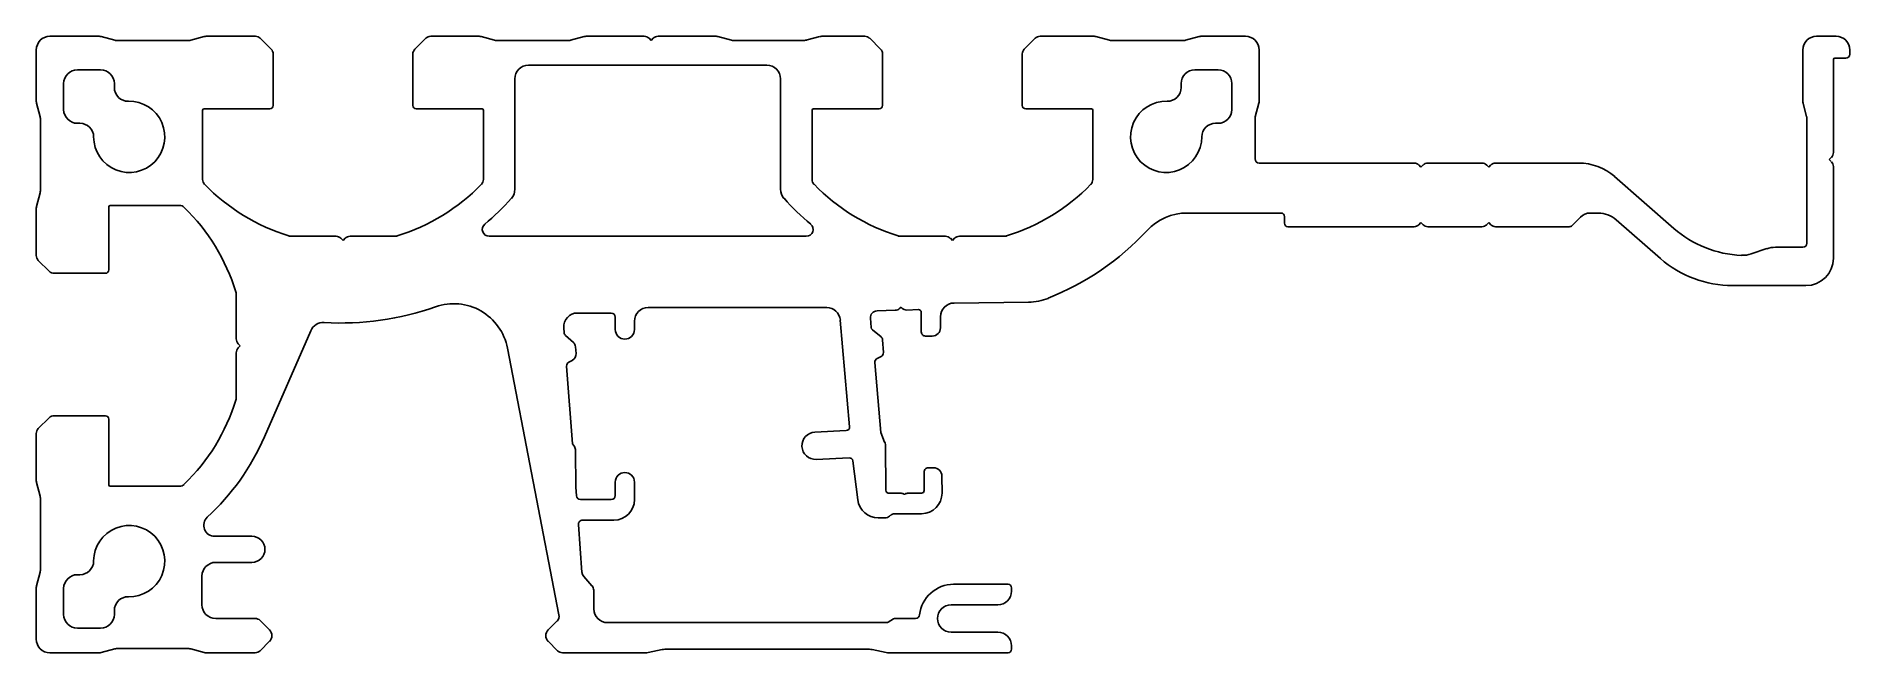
# Model space of a CAD drawing. Extents: x 2649 to 2782, y 1386 to 1431.
import ezdxf

# ---------------------------------------------------------------- set-up
doc = ezdxf.new("R2010")
doc.units = 0
doc.layers.get('0').update_dxf_attribs({"linetype": 'CONTINUOUS'})

msp = doc.modelspace()

# ---------------------------------------------------------------- linework, layer by layer
for p, q in [((2650.22, 1430.86), (2653.82, 1430.86)), ((2653.95, 1430.85), (2654.95, 1430.58)), ((2655.08, 1430.56), (2660.37, 1430.56)), ((2660.5, 1430.58), (2661.49, 1430.85)), ((2661.62, 1430.86), (2665.22, 1430.86)), ((2665.58, 1430.72), (2666.37, 1429.92)), ((2676.87, 1429.92), (2677.66, 1430.72)), ((2678.02, 1430.86), (2681.57, 1430.86)), ((2681.7, 1430.85), (2682.69, 1430.58)), ((2682.82, 1430.56), (2688.12, 1430.56)), ((2688.24, 1430.58), (2689.24, 1430.85)), ((2689.37, 1430.86), (2693.61, 1430.86)), ((2693.97, 1430.72), (2694.12, 1430.56)), ((2694.12, 1430.56), (2694.27, 1430.72)), ((2694.63, 1430.86), (2698.87, 1430.86)), ((2699, 1430.85), (2699.99, 1430.58)), ((2700.12, 1430.56), (2705.26, 1430.56)), ((2705.52, 1430.6), (2706.45, 1430.85)), ((2706.58, 1430.86), (2709.72, 1430.86)), ((2710.08, 1430.72), (2710.87, 1429.92)), ((2721.37, 1429.92), (2722.16, 1430.72)), ((2722.52, 1430.86), (2726.47, 1430.86)), ((2726.6, 1430.85), (2727.59, 1430.58)), ((2727.72, 1430.56), (2733.02, 1430.56)), ((2733.14, 1430.58), (2734.14, 1430.85)), ((2734.27, 1430.86), (2737.52, 1430.86)), ((2779.22, 1430.86), (2780.65, 1430.86)), ((2649.22, 1426.11), (2649.22, 1429.86)), ((2666.52, 1429.57), (2666.52, 1425.81)), ((2676.72, 1425.81), (2676.72, 1429.57)), ((2711.02, 1429.57), (2711.02, 1425.81)), ((2721.22, 1425.81), (2721.22, 1429.57)), ((2738.52, 1429.86), (2738.52, 1426.11)), ((2778.22, 1426.11), (2778.22, 1429.86)), ((2780.45, 1429.16), (2780.45, 1422.37)), ((2781.35, 1429.26), (2780.55, 1429.26)), ((2781.65, 1429.86), (2781.65, 1429.56)), ((2652.22, 1428.41), (2653.92, 1428.41)), ((2684.17, 1419.69), (2684.17, 1427.76)), ((2685.17, 1428.76), (2702.57, 1428.76)), ((2703.57, 1427.76), (2703.57, 1419.69)), ((2733.82, 1428.41), (2735.52, 1428.41)), ((2651.22, 1425.51), (2651.22, 1427.41)), ((2654.92, 1427.41), (2654.92, 1427.12)), ((2732.82, 1427.12), (2732.82, 1427.41)), ((2736.52, 1427.41), (2736.52, 1425.51)), ((2649.5, 1424.99), (2649.24, 1425.98)), ((2661.37, 1425.46), (2661.37, 1420.4)), ((2666.27, 1425.56), (2661.47, 1425.56)), ((2681.77, 1425.56), (2676.97, 1425.56)), ((2681.87, 1420.4), (2681.87, 1425.46)), ((2705.87, 1425.46), (2705.87, 1420.4)), ((2710.77, 1425.56), (2705.97, 1425.56)), ((2726.27, 1425.56), (2721.47, 1425.56)), ((2726.37, 1420.4), (2726.37, 1425.46)), ((2738.5, 1425.98), (2738.24, 1424.99)), ((2778.5, 1424.99), (2778.24, 1425.98)), ((2649.52, 1419.57), (2649.52, 1424.86)), ((2652.41, 1424.51), (2652.22, 1424.51)), ((2735.52, 1424.51), (2735.33, 1424.51)), ((2738.22, 1424.86), (2738.22, 1421.91)), ((2778.52, 1415.76), (2778.52, 1424.86)), ((2738.52, 1421.61), (2749.83, 1421.61)), ((2750.18, 1421.47), (2750.33, 1421.31)), ((2750.33, 1421.31), (2750.49, 1421.47)), ((2750.84, 1421.61), (2754.78, 1421.61)), ((2755.28, 1421.31), (2755.13, 1421.47)), ((2755.44, 1421.47), (2755.28, 1421.31)), ((2755.79, 1421.61), (2761.85, 1421.61)), ((2780.3, 1422.01), (2780.15, 1421.86)), ((2780.15, 1421.86), (2780.3, 1421.71)), ((2780.45, 1421.35), (2780.45, 1414.66)), ((2764.48, 1420.62), (2768.8, 1416.84)), ((2649.22, 1414.86), (2649.22, 1418.32)), ((2649.24, 1418.44), (2649.5, 1419.44)), ((2654.52, 1418.41), (2654.52, 1413.81)), ((2659.68, 1418.51), (2654.62, 1418.51)), ((2740.12, 1417.96), (2733.27, 1417.96)), ((2740.37, 1417.21), (2740.37, 1417.71)), ((2749.83, 1416.96), (2740.62, 1416.96)), ((2750.33, 1417.26), (2750.18, 1417.11)), ((2750.49, 1417.11), (2750.33, 1417.26)), ((2754.78, 1416.96), (2750.84, 1416.96)), ((2755.28, 1417.26), (2755.13, 1417.11)), ((2755.44, 1417.11), (2755.28, 1417.26)), ((2761.16, 1416.96), (2755.79, 1416.96)), ((2761.98, 1417.66), (2761.38, 1417.05)), ((2763.28, 1417.96), (2762.69, 1417.96)), ((2767.82, 1414.64), (2764.59, 1417.47)), ((2667.81, 1416.26), (2671.11, 1416.26)), ((2671.47, 1416.12), (2671.62, 1415.96)), ((2671.62, 1415.96), (2671.77, 1416.12)), ((2672.13, 1416.26), (2675.43, 1416.26)), ((2705.45, 1416.26), (2682.29, 1416.26)), ((2712.31, 1416.26), (2715.61, 1416.26)), ((2715.97, 1416.12), (2716.12, 1415.96)), ((2716.12, 1415.96), (2716.27, 1416.12)), ((2716.63, 1416.26), (2719.93, 1416.26)), ((2650.16, 1413.71), (2649.37, 1414.5)), ((2774.46, 1414.97), (2775.59, 1415.36)), ((2776.23, 1415.46), (2778.22, 1415.46)), ((2654.27, 1413.56), (2650.52, 1413.56)), ((2663.82, 1408.77), (2663.82, 1412.07)), ((2778.45, 1412.66), (2773.09, 1412.66)), ((2691.2, 1410.66), (2688.74, 1410.66)), ((2691.5, 1409.45), (2691.5, 1410.36)), ((2706.94, 1411.06), (2693.9, 1411.06)), ((2711.95, 1410.86), (2710.62, 1410.82)), ((2712.37, 1411.09), (2712.29, 1411.01)), ((2712.42, 1411.03), (2712.37, 1411.09)), ((2713.65, 1410.91), (2712.79, 1410.88)), ((2713.85, 1409.28), (2713.85, 1410.71)), ((2715.25, 1410.39), (2715.25, 1409.58)), ((2721.68, 1411.45), (2716.24, 1411.39)), ((2669.26, 1409.37), (2665.89, 1401.61)), ((2687.75, 1409.59), (2687.77, 1409.22)), ((2687.87, 1409.02), (2688.44, 1408.52)), ((2692.9, 1410.06), (2692.9, 1409.45)), ((2708.61, 1402.35), (2707.93, 1410.15)), ((2710.13, 1410.28), (2710.19, 1409.6)), ((2710.28, 1409.43), (2710.91, 1408.92)), ((2663.82, 1404.45), (2663.82, 1407.76)), ((2664.12, 1408.26), (2663.97, 1408.42)), ((2663.97, 1408.11), (2664.12, 1408.26)), ((2687.39, 1388.63), (2683.63, 1408.1)), ((2688.6, 1408.18), (2688.64, 1407.7)), ((2711.02, 1408.71), (2711.08, 1407.78)), ((2714.65, 1408.98), (2714.15, 1408.98)), ((2687.95, 1406.79), (2688.38, 1401.12)), ((2688.39, 1407.23), (2688.11, 1407.07)), ((2710.46, 1407.05), (2710.9, 1401.94)), ((2710.91, 1407.49), (2710.62, 1407.34)), ((2649.37, 1402.22), (2650.16, 1403.02)), ((2650.52, 1403.16), (2654.27, 1403.16)), ((2654.52, 1402.91), (2654.52, 1398.11)), ((2649.22, 1398.41), (2649.22, 1401.87)), ((2688.38, 1401.12), (2688.52, 1400.91)), ((2706.08, 1401.97), (2708.37, 1402.08)), ((2710.9, 1401.94), (2711.17, 1401.23)), ((2688.6, 1400.63), (2688.61, 1397.95)), ((2708.59, 1400.08), (2706.18, 1399.97)), ((2709.22, 1397.02), (2708.85, 1399.87)), ((2711.24, 1400.88), (2711.25, 1397.85)), ((2714.06, 1397.71), (2714.05, 1399.05)), ((2714.35, 1399.36), (2714.75, 1399.36)), ((2715.35, 1398.76), (2715.36, 1397.51)), ((2649.5, 1397.29), (2649.24, 1398.28)), ((2649.52, 1391.87), (2649.52, 1397.16)), ((2654.62, 1398.01), (2659.68, 1398.01)), ((2688.61, 1397.95), (2688.66, 1397.32)), ((2691.5, 1397.34), (2691.5, 1398.32)), ((2692.9, 1398.32), (2692.9, 1397.04)), ((2711.25, 1397.85), (2711.26, 1397.73)), ((2711.51, 1397.5), (2712.39, 1397.5)), ((2712.61, 1397.41), (2712.62, 1397.4)), ((2712.62, 1397.4), (2712.63, 1397.42)), ((2712.84, 1397.5), (2713.86, 1397.51)), ((2688.96, 1397.04), (2691.2, 1397.04)), ((2711.58, 1395.88), (2711.52, 1395.83)), ((2713.86, 1396.01), (2711.91, 1396)), ((2688.81, 1395.22), (2689.07, 1391.72)), ((2691.4, 1395.54), (2689.11, 1395.54)), ((2711.2, 1395.71), (2710.71, 1395.71)), ((2662.25, 1394.36), (2664.97, 1394.36)), ((2664.97, 1392.46), (2662.32, 1392.46)), ((2649.22, 1386.86), (2649.22, 1390.62)), ((2649.24, 1390.74), (2649.5, 1391.74)), ((2651.22, 1388.66), (2651.22, 1390.56)), ((2652.22, 1391.56), (2652.41, 1391.56)), ((2661.32, 1391.46), (2661.32, 1389.36)), ((2689.2, 1391.42), (2689.8, 1390.75)), ((2716.21, 1390.86), (2720.18, 1390.86)), ((2720.43, 1390.61), (2720.43, 1390.36)), ((2689.93, 1390.42), (2689.93, 1389.06)), ((2719.43, 1389.36), (2716.03, 1389.36)), ((2654.92, 1388.95), (2654.92, 1388.66)), ((2662.32, 1388.36), (2665.21, 1388.36)), ((2665.56, 1388.22), (2666.25, 1387.53)), ((2686.6, 1387.53), (2687.25, 1388.18)), ((2690.93, 1388.06), (2711.31, 1388.06)), ((2711.44, 1388.1), (2711.82, 1388.33)), ((2711.95, 1388.36), (2713.43, 1388.36)), ((2653.92, 1387.66), (2652.22, 1387.66)), ((2666.25, 1386.7), (2665.56, 1386.01)), ((2687.29, 1386.01), (2686.6, 1386.7)), ((2716.03, 1387.36), (2719.43, 1387.36)), ((2653.82, 1385.86), (2650.22, 1385.86)), ((2653.95, 1385.88), (2654.95, 1386.15)), ((2655.08, 1386.16), (2660.37, 1386.16)), ((2660.5, 1386.15), (2661.49, 1385.88)), ((2665.21, 1385.86), (2661.62, 1385.86)), ((2693.7, 1385.86), (2687.64, 1385.86)), ((2694.93, 1386.09), (2693.91, 1385.88)), ((2710.06, 1386.11), (2695.13, 1386.11)), ((2711.28, 1385.88), (2710.26, 1386.09)), ((2720.18, 1385.86), (2711.48, 1385.86)), ((2720.43, 1386.36), (2720.43, 1386.11))]:
    msp.add_line(p, q)
for centre, radius, start, end in [((2650.22, 1429.86), 1, 90, 180), ((2653.82, 1430.36), 0.5, 75, 90), ((2655.08, 1431.06), 0.5, 255, 270), ((2660.37, 1431.06), 0.5, 270, 285), ((2661.62, 1430.36), 0.5, 90, 105), ((2665.22, 1430.36), 0.5, 45, 90), ((2678.02, 1430.36), 0.5, 90, 135), ((2681.57, 1430.36), 0.5, 75, 90), ((2682.82, 1431.06), 0.5, 255, 270), ((2688.12, 1431.06), 0.5, 270, 285), ((2689.37, 1430.36), 0.5, 90, 105), ((2693.61, 1430.36), 0.5, 45, 90), ((2694.63, 1430.36), 0.5, 90, 135), ((2698.87, 1430.36), 0.5, 75, 90), ((2700.12, 1431.06), 0.5, 255, 270), ((2705.26, 1431.56), 1, 270, 285), ((2706.58, 1430.36), 0.5, 90, 105), ((2709.72, 1430.36), 0.5, 45, 90), ((2722.52, 1430.36), 0.5, 90, 135), ((2726.47, 1430.36), 0.5, 75, 90), ((2727.72, 1431.06), 0.5, 255, 270), ((2733.02, 1431.06), 0.5, 270, 285), ((2734.27, 1430.36), 0.5, 90, 105), ((2737.52, 1429.86), 1, 0, 90), ((2779.22, 1429.86), 1, 90, 180), ((2780.65, 1429.86), 1, 0, 90), ((2666.02, 1429.57), 0.5, 0, 45), ((2677.22, 1429.57), 0.5, 135, 180), ((2710.52, 1429.57), 0.5, 0, 45), ((2721.72, 1429.57), 0.5, 135, 180), ((2780.55, 1429.16), 0.1, 90, 180), ((2781.35, 1429.56), 0.3, 270, 0), ((2652.22, 1427.41), 1, 90, 180), ((2653.92, 1427.41), 1, 0, 90), ((2685.17, 1427.76), 1, 90, 180), ((2702.57, 1427.76), 1, 0, 90), ((2733.82, 1427.41), 1, 90, 180), ((2735.52, 1427.41), 1, 0, 90), ((2655.92, 1427.12), 1, 180, 271.3832), ((2731.82, 1427.12), 1, 268.6168, 0), ((2649.72, 1426.11), 0.5, 180, 195), ((2649.02, 1424.86), 0.5, 0, 15), ((2652.22, 1425.51), 1, 180, 270), ((2656.01, 1423.52), 2.6, 180.1961, 91.3832), ((2661.47, 1425.46), 0.1, 90, 180), ((2666.27, 1425.81), 0.25, 270, 360), ((2676.97, 1425.81), 0.25, 180, 270), ((2681.77, 1425.46), 0.1, 0, 90), ((2705.97, 1425.46), 0.1, 90, 180), ((2710.77, 1425.81), 0.25, 270, 0), ((2721.47, 1425.81), 0.25, 180, 270), ((2726.27, 1425.46), 0.1, 0, 90), ((2731.73, 1423.52), 2.6, 88.6168, 359.8039), ((2735.52, 1425.51), 1, 270, 0), ((2738.72, 1424.86), 0.5, 165, 180), ((2738.02, 1426.11), 0.5, 345, 360), ((2778.72, 1426.11), 0.5, 180, 195), ((2778.02, 1424.86), 0.5, 0, 15), ((2652.41, 1423.51), 1, 0.1961, 90), ((2735.33, 1423.51), 1, 90, 179.8039), ((2779.95, 1422.37), 0.5, 315, 360), ((2738.52, 1421.91), 0.3, 180, 270), ((2749.83, 1421.11), 0.5, 45, 90), ((2750.84, 1421.11), 0.5, 90, 135), ((2754.78, 1421.11), 0.5, 45, 90), ((2755.79, 1421.11), 0.5, 90, 135), ((2761.85, 1417.61), 4, 48.816, 90), ((2779.95, 1421.35), 0.5, 0, 45), ((2661.87, 1420.4), 0.5, 180, 224.0715), ((2671.89, 1430.1), 14.44, 224.0715, 252.99), ((2671.35, 1430.1), 14.44, 287.01, 315.9285), ((2681.37, 1420.4), 0.5, 315.9285, 360), ((2683.17, 1419.69), 1, 318.6473, 360), ((2704.57, 1419.69), 1, 180, 221.3527), ((2706.37, 1420.4), 0.5, 180, 224.0715), ((2716.39, 1430.1), 14.44, 224.0715, 252.99), ((2715.85, 1430.1), 14.44, 287.01, 315.9285), ((2725.87, 1420.4), 0.5, 315.9285, 360), ((2649.72, 1418.32), 0.5, 165, 180), ((2649.02, 1419.57), 0.5, 345, 360), ((2654.62, 1418.41), 0.1, 90, 180), ((2659.68, 1418.01), 0.5, 45.9285, 90), ((2649.98, 1407.99), 14.44, 17.01, 45.9285), ((2671.35, 1430.1), 16.74, 309.3521, 318.6473), ((2716.39, 1430.1), 16.74, 221.3527, 230.6479), ((2682.29, 1416.76), 0.5, 129.3521, 270), ((2705.45, 1416.76), 0.5, 270, 50.6479), ((2733.27, 1413.96), 4, 90, 137.1947), ((2740.12, 1417.71), 0.25, 0, 90), ((2740.62, 1417.21), 0.25, 180, 270), ((2749.83, 1417.46), 0.5, 270, 315), ((2750.84, 1417.46), 0.5, 225, 270), ((2754.78, 1417.46), 0.5, 270, 315), ((2755.79, 1417.46), 0.5, 225, 270), ((2761.16, 1417.26), 0.3, 270, 315.3573), ((2762.69, 1416.96), 1, 90, 135.3573), ((2763.28, 1415.96), 2, 48.816, 90), ((2667.81, 1416.76), 0.5, 252.99, 270), ((2671.11, 1415.76), 0.5, 45, 90), ((2672.13, 1415.76), 0.5, 90, 135), ((2675.43, 1416.76), 0.5, 270, 287.01), ((2712.31, 1416.76), 0.5, 252.99, 270), ((2715.61, 1415.76), 0.5, 45, 90), ((2716.63, 1415.76), 0.5, 90, 135), ((2719.93, 1416.76), 0.5, 270, 287.01), ((2715.85, 1430.1), 19.74, 291.5574, 317.1947), ((2774.07, 1422.86), 8, 228.816, 267.612), ((2778.22, 1415.76), 0.3, 270, 0), ((2649.72, 1414.86), 0.5, 180, 225), ((2773.09, 1420.66), 8, 228.816, 270), ((2773.82, 1416.87), 2, 267.612, 288.7486), ((2776.23, 1413.46), 2, 90, 108.7486), ((2778.45, 1414.66), 2, 270, 0), ((2650.52, 1414.06), 0.5, 225, 270), ((2654.27, 1413.81), 0.25, 270, 0), ((2663.32, 1412.07), 0.5, 0, 17.01), ((2721.64, 1415.45), 4, 270.678, 291.5574), ((2671.4, 1431.04), 21.11, 266.8326, 289.3026), ((2679.7, 1407.34), 4, 10.9246, 109.3026), ((2688.74, 1409.66), 1, 90, 184.2542), ((2691.2, 1410.36), 0.3, 0, 90), ((2693.9, 1410.06), 1, 90, 180), ((2706.94, 1410.06), 1, 4.9287, 90), ((2710.63, 1410.32), 0.5, 91.5911, 184.9287), ((2711.93, 1411.36), 0.5, 271.5911, 315), ((2712.78, 1411.38), 0.5, 225, 271.5911), ((2713.65, 1410.71), 0.2, 359.8294, 91.5911), ((2716.25, 1410.39), 1, 90.678, 179.8294), ((2670.18, 1408.97), 1, 86.8326, 156.4805), ((2688.07, 1409.25), 0.3, 184.2542, 228.3365), ((2692.2, 1409.45), 0.7, 180, 0), ((2710.44, 1409.62), 0.25, 184.9287, 231.3215), ((2714.15, 1409.28), 0.3, 179.8294, 269.8364), ((2714.65, 1409.58), 0.6, 269.8364, 359.8294), ((2664.32, 1408.77), 0.5, 180, 225), ((2664.32, 1407.76), 0.5, 135, 180), ((2688.14, 1407.66), 0.5, 299.4341, 4.2542), ((2688.1, 1408.15), 0.5, 4.2542, 48.3365), ((2710.72, 1408.69), 0.3, 3.2289, 51.3215), ((2710.78, 1407.76), 0.3, 297.0777, 3.2289), ((2688.25, 1406.81), 0.3, 119.4341, 184.2542), ((2710.76, 1407.08), 0.3, 117.0777, 184.9287), ((2649.98, 1408.53), 14.44, 314.0715, 342.99), ((2663.32, 1404.45), 0.5, 342.99, 0), ((2650.52, 1402.66), 0.5, 90, 135), ((2654.27, 1402.91), 0.25, 0, 90), ((2649.72, 1401.87), 0.5, 135, 180), ((2649.98, 1408.53), 17.34, 312.5411, 336.4805), ((2706.13, 1400.97), 1, 92.761, 272.761), ((2708.36, 1402.33), 0.25, 272.761, 4.9287), ((2710.24, 1400.88), 1, 0.3199, 20.9593), ((2688.1, 1400.63), 0.5, 0.1579, 33.7213), ((2708.6, 1399.84), 0.25, 7.3596, 92.761), ((2692.2, 1398.32), 0.7, 0, 180), ((2714.35, 1399.06), 0.3, 90.1636, 180.1706), ((2714.75, 1398.76), 0.6, 0.1706, 90.1636), ((2649.72, 1398.41), 0.5, 180, 195), ((2649.02, 1397.16), 0.5, 0, 15), ((2654.62, 1398.11), 0.1, 180, 270), ((2659.68, 1398.51), 0.5, 270, 314.0715), ((2688.96, 1397.34), 0.3, 184.2542, 270), ((2691.2, 1397.34), 0.3, 270, 0), ((2711.51, 1397.75), 0.25, 184.9287, 270.3193), ((2712.39, 1397.2), 0.3, 45, 90.3193), ((2712.84, 1397.2), 0.3, 90.3193, 135), ((2713.86, 1397.71), 0.2, 270.3193, 0.1706), ((2713.86, 1397.51), 1.5, 270.3193, 0.1706), ((2691.4, 1397.04), 1.5, 270, 360), ((2710.7, 1397.21), 1.5, 187.3596, 270.3193), ((2711.2, 1396.21), 0.5, 270.3193, 310.265), ((2711.91, 1395.5), 0.5, 90.3193, 130.265), ((2656.01, 1392.55), 2.6, 268.6168, 179.8039), ((2662.25, 1395.16), 0.8, 132.5411, 270), ((2689.11, 1395.24), 0.3, 90, 184.2542), ((2664.97, 1393.41), 0.95, 270, 90), ((2649.02, 1391.87), 0.5, 345, 360), ((2652.41, 1392.56), 1, 270, 359.8039), ((2662.32, 1391.46), 1, 90, 180), ((2649.72, 1390.62), 0.5, 165, 180), ((2652.22, 1390.56), 1, 90, 180), ((2689.57, 1391.76), 0.5, 184.2542, 221.6365), ((2689.43, 1390.42), 0.5, 0, 41.6365), ((2716.21, 1388.36), 2.5, 90, 173.8494), ((2720.18, 1390.61), 0.25, 0, 90), ((2655.92, 1388.95), 1, 88.6168, 180), ((2662.32, 1389.36), 1, 180, 270), ((2716.03, 1388.36), 1, 90, 270), ((2719.43, 1390.36), 1, 270, 0), ((2652.22, 1388.66), 1, 180, 270), ((2653.92, 1388.66), 1, 270, 0), ((2665.21, 1387.86), 0.5, 45, 90), ((2686.9, 1388.53), 0.5, 315, 10.9246), ((2690.93, 1389.06), 1, 180, 270), ((2711.31, 1388.31), 0.25, 270, 300.9018), ((2711.95, 1388.11), 0.25, 90, 120.9018), ((2713.43, 1388.66), 0.3, 270, 353.8494), ((2650.22, 1386.86), 1, 180, 270), ((2665.83, 1387.11), 0.59, 315, 45), ((2687.02, 1387.11), 0.59, 135, 225), ((2719.43, 1386.36), 1, 0, 90), ((2653.82, 1386.36), 0.5, 270, 285), ((2655.08, 1385.66), 0.5, 90, 105), ((2660.37, 1385.66), 0.5, 75, 90), ((2661.62, 1386.36), 0.5, 255, 270), ((2665.21, 1386.36), 0.5, 270, 315), ((2687.64, 1386.36), 0.5, 225, 270), ((2693.7, 1386.86), 1, 270, 281.5917), ((2695.13, 1385.11), 1, 90, 101.5917), ((2710.06, 1385.11), 1, 78.4083, 90), ((2711.48, 1386.86), 1, 258.4083, 270), ((2720.18, 1386.11), 0.25, 270, 0)]:
    msp.add_arc(centre, radius, start, end)

doc.saveas('drawing.dxf')
